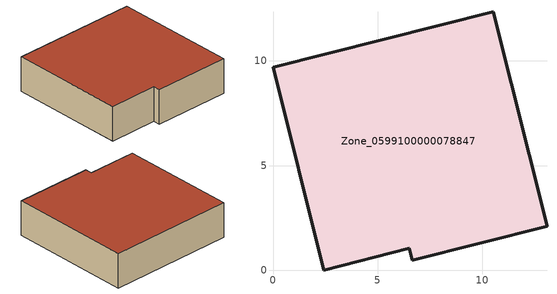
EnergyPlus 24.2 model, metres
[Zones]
Zone_0599100000078847
 floor ground (C_G): 6.51,1.04 2.43,0 0,9.69 10.53,12.34 13.09,2.09 6.65,0.48 z0
 wall outside (C_F): 10.53,12.34 0,9.69 2.43,0 6.51,1.04 6.65,0.48 13.09,2.09 10.53,12.34 z0:2.98
 roof outside (C_R): 6.65,0.48 13.09,2.09 10.53,12.34 0,9.69 2.43,0 6.51,1.04 z2.98
[BUILDING]
Pand.0599100000078847: North Axis=0; Terrain=City; Loads Convergence Tolerance Value=0.04; Temperature Convergence Tolerance Value=0.4; Solar Distribution=FullExterior; Maximum Number of Warmup Days=25; Minimum Number of Warmup Days=1
[Site:Location]
Rotterdam.The.Hague.AP_ZH_NLD Design_Conditions: Latitude=51.96; Longitude=4.45; Time Zone=1; Elevation=-4.5
[SITE:GROUNDTEMPERATURE:BUILDINGSURFACE]
18, 18, 18, 18, 18, 18, 18, 18, 18, 18, 18, 18
[MATERIAL] Thermal Absorptance=0.9; Solar Absorptance=0.7; Visible Absorptance=0.7
Name | Roughness | Thickness | Conductivity | Density | Specific Heat
G.TI.1975-1991 | MediumSmooth | 0.15 | 0.288461 | 540 | 1210
F.TI.1975-1991 | Rough | 0.3 | 0.230769 | 1920 | 840
R.TI.1975-1991 | MediumRough | 0.2 | 0.153846 | 1500 | 1000
[CONSTRUCTION]
C_G: G.TI.1975-1991
C_F: F.TI.1975-1991
C_R: R.TI.1975-1991
[ZONE]
Zone_0599100000078847: Type=1; Multiplier=1; Ceiling Height=Autocalculate; Volume=Autocalculate; Floor Area=autocalculate; Part of Total Floor Area=Yes
[ZONEINFILTRATION:DESIGNFLOWRATE]
Infil_Zone_0599100000078847: Zone or ZoneList or Space or SpaceList=Zone_0599100000078847; Schedule=AlwaysOn; Design Flow Rate Calculation Method=Flow/Area; Flow Rate per Floor Area=0.003; Constant Term Coefficient=1; Temperature Term Coefficient=0; Velocity Term Coefficient=0; Velocity Squared Term Coefficient=0
[HVACTEMPLATE:ZONE:IDEALLOADSAIRSYSTEM]
Zone_0599100000078847: Maximum Heating Supply Air Temperature=50; Minimum Cooling Supply Air Temperature=13; Maximum Heating Supply Air Humidity Ratio=0.0156; Minimum Cooling Supply Air Humidity Ratio=0.0077; Heating Limit=NoLimit; Cooling Limit=NoLimit; Dehumidification Control Type=ConstantSensibleHeatRatio; Cooling Sensible Heat Ratio=0.7; Dehumidification Setpoint=60; Humidification Control Type=None; Humidification Setpoint=30; Outdoor Air Method=None; Outdoor Air Flow Rate per Person=0.00944; Outdoor Air Flow Rate per Zone Floor Area=0; Outdoor Air Flow Rate per Zone=0; Demand Controlled Ventilation Type=None; Outdoor Air Economizer Type=NoEconomizer; Heat Recovery Type=None; Sensible Heat Recovery Effectiveness=0.7; Latent Heat Recovery Effectiveness=0.65
[ZONECONTROL:THERMOSTAT]
ThermostatControl_Zone_0599100000078847: Zone or ZoneList=Zone_0599100000078847; Control Type Schedule=DualSetpointControlType; Control 1=Thermostat_Zone_0599100000078847; Temperature Difference Between Cutout And Setpoint=0
[THERMOSTATSETPOINT:DUALSETPOINT]
Thermostat_Zone_0599100000078847: Heating Setpoint Temperature Schedule=HeatingSetpoint_Zone_0599100000078847; Cooling Setpoint Temperature Schedule=CoolingSetpoint_Zone_0599100000078847
[SCHEDULE:COMPACT]
HeatingSetpoint_Zone_0599100000078847: Through: 12/31, For: AllDays, Until: 24:00, 21
CoolingSetpoint_Zone_0599100000078847: Through: 12/31, For: AllDays, Until: 24:00, 24
DualSetpointControlType: Through: 12/31, For: AllDays, Until: 24:00, 4
AlwaysOn: Through: 12/31, For: AllDays, Until: 24:00, 1
